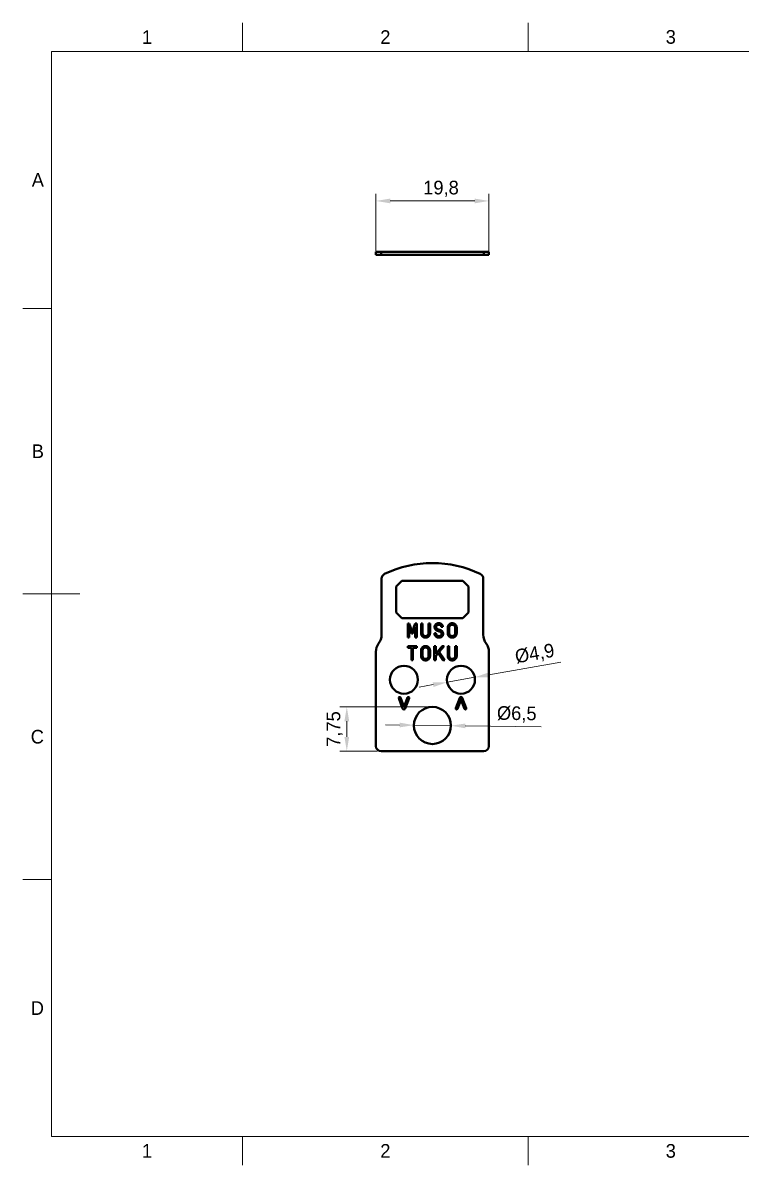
# Model space of a CAD drawing. Header units: millimetres. Extents: x 15 to 292, y 5 to 205.
# Drawn here: x 15 to 140.8, y 5 to 205 of the extents above; entities that cross this region are included whole.
import ezdxf

# ---------------------------------------------------------------- set-up
doc = ezdxf.new("R2010")
doc.units = ezdxf.units.MM
for name, color, linetype in [('Annotations', 7, 'Continuous'), ('Border', 7, 'Continuous'), ('Geometries', 7, 'Continuous')]:
    doc.layers.add(name, color=color, linetype=linetype)
doc.styles.add('Shapr0', font='txt', dxfattribs={"height": 2.3925})
doc.styles.add('Shapr6', font='txt', dxfattribs={"height": 2.3925})
doc.styles.add('Shapr8', font='txt', dxfattribs={"height": 2.3925})
doc.dimstyles.new('ISO-25', dxfattribs={"dimtxt": 2.5, "dimasz": 2.5, "dimexe": 1.25, "dimexo": 0.625, "dimtad": 1, "dimtxsty": 'Standard', "dimcen": 2.5, "dimadec": 0, "dimazin": 0, "dimtfac": 1, "dimtmove": 0, "dimatfit": 3, "dimfxl": 1, "dimarcsym": 0})

# ---------------------------------------------------------------- blocks, each defined once
blk = doc.blocks.new('*D2')
at = {"layer": 'Annotations', "color": 0, "linetype": 'Continuous', "lineweight": 15}
for p, q in [((76.85, 165.03), (76.85, 175.07)), ((96.65, 165.03), (96.65, 175.07)), ((94.15, 173.82), (79.35, 173.82))]:
    blk.add_line(p, q, dxfattribs=at)
at = {"layer": 'Annotations', "color": 0}
for points in [[(79.35, 174.23), (79.35, 173.4), (76.85, 173.82)], [(94.15, 173.4), (94.15, 174.23), (96.65, 173.82)]]:
    blk.add_solid(points, dxfattribs=at)
at = {"layer": 'Defpoints', "color": 0}
for p in [(76.85, 173.82), (76.85, 164.4), (96.65, 164.4)]:
    blk.add_point(p, dxfattribs=at)
at = {"layer": 'Annotations', "color": 0, "lineweight": 15, "insert": (88.25, 175.94), "char_height": 2.393, "attachment_point": 5, "style": 'Shapr6'}
blk.add_mtext('19,8', dxfattribs=at)
blk = doc.blocks.new('*D4')
at = {"layer": 'Annotations', "color": 0, "linetype": 'Continuous', "lineweight": 15}
for p, q in [((96.63, 90.84), (109.22, 93.05)), ((89.34, 89.56), (94.16, 90.41)), ((86.87, 89.13), (84.41, 88.7))]:
    blk.add_line(p, q, dxfattribs=at)
at = {"layer": 'Annotations', "color": 0}
for points in [[(96.55, 91.25), (96.7, 90.43), (94.16, 90.41)], [(86.95, 88.72), (86.8, 89.54), (89.34, 89.56)]]:
    blk.add_solid(points, dxfattribs=at)
at = {"layer": 'Defpoints', "color": 0}
for p in [(94.16, 90.41), (89.34, 89.56)]:
    blk.add_point(p, dxfattribs=at)
at = {"layer": 'Annotations', "color": 0, "lineweight": 15, "insert": (104.69, 94.41), "char_height": 2.393, "attachment_point": 5, "rotation": 9.9525, "style": 'Shapr8'}
blk.add_mtext('%%c4,9', dxfattribs=at)
blk = doc.blocks.new('*D5')
at = {"layer": 'Annotations', "color": 0, "linetype": 'Continuous', "lineweight": 15}
for p, q in [((81, 82.06), (78.5, 82.1)), ((83.5, 82.03), (90, 81.94)), ((92.5, 81.9), (105.78, 81.72))]:
    blk.add_line(p, q, dxfattribs=at)
at = {"layer": 'Annotations', "color": 0}
for points in [[(80.99, 81.65), (81.01, 82.48), (83.5, 82.03)], [(92.51, 82.32), (92.49, 81.49), (90, 81.94)]]:
    blk.add_solid(points, dxfattribs=at)
at = {"layer": 'Defpoints', "color": 0}
for p in [(83.5, 82.03), (90, 81.94)]:
    blk.add_point(p, dxfattribs=at)
at = {"layer": 'Annotations', "color": 0, "lineweight": 15, "insert": (101.52, 83.91), "char_height": 2.393, "attachment_point": 5, "rotation": 359.2146, "style": 'Shapr8'}
blk.add_mtext('%%c6,5', dxfattribs=at)
blk = doc.blocks.new('*D6')
at = {"layer": 'Annotations', "color": 0, "linetype": 'Continuous', "lineweight": 15}
for p, q in [((86.12, 85.23), (70.5, 85.23)), ((71.75, 79.98), (71.75, 82.73)), ((77.13, 77.48), (70.5, 77.48))]:
    blk.add_line(p, q, dxfattribs=at)
at = {"layer": 'Annotations', "color": 0}
for points in [[(72.17, 82.73), (71.33, 82.73), (71.75, 85.23)], [(71.33, 79.98), (72.17, 79.98), (71.75, 77.48)]]:
    blk.add_solid(points, dxfattribs=at)
at = {"layer": 'Defpoints', "color": 0}
for p in [(71.75, 85.23), (86.75, 85.23), (77.75, 77.48)]:
    blk.add_point(p, dxfattribs=at)
at = {"layer": 'Annotations', "color": 0, "lineweight": 15, "insert": (69.63, 81.36), "char_height": 2.393, "attachment_point": 5, "rotation": 90, "style": 'Shapr8'}
blk.add_mtext('7,75', dxfattribs=at)

msp = doc.modelspace()

# ---------------------------------------------------------------- linework, layer by layer
at = {"layer": 'Border', "linetype": 'Continuous', "lineweight": 15}
for p, q in [((53.5, 200), (53.5, 205)), ((103.5, 200), (103.5, 205)), ((287, 200), (20, 200)), ((20, 200), (20, 10)), ((20, 155), (15, 155)), ((25, 105), (15, 105)), ((20, 55), (15, 55)), ((20, 10), (287, 10)), ((53.5, 10), (53.5, 5)), ((103.5, 10), (103.5, 5))]:
    msp.add_line(p, q, dxfattribs=at)
at = {"layer": 'Geometries', "linetype": 'Continuous', "lineweight": 40}
for p, q in [((76.85, 164.9), (77.75, 164.9)), ((76.85, 164.9), (76.85, 164.4)), ((76.85, 164.4), (77.75, 164.4)), ((77.75, 164.9), (95.75, 164.9)), ((77.75, 164.9), (77.75, 164.4)), ((77.75, 164.4), (95.75, 164.4)), ((95.75, 164.9), (96.65, 164.9)), ((95.75, 164.9), (95.75, 164.4)), ((95.75, 164.4), (96.65, 164.4)), ((96.65, 164.9), (96.65, 164.4)), ((77.85, 107.712), (77.85, 97.884)), ((81.41, 107.324), (80.41, 106.324)), ((80.41, 106.324), (80.41, 101.744)), ((92.09, 107.324), (81.41, 107.324)), ((93.09, 106.324), (92.09, 107.324)), ((93.09, 101.744), (93.09, 106.324)), ((95.65, 97.884), (95.65, 107.712)), ((80.41, 101.744), (81.41, 100.744)), ((81.41, 100.744), (92.09, 100.744)), ((92.09, 100.744), (93.09, 101.744)), ((82.419, 97.405), (82.419, 99.85)), ((82.419, 99.85), (82.696, 99.85)), ((82.678, 99.225), (82.678, 97.405)), ((83.073, 98.061), (82.678, 99.225)), ((82.696, 99.85), (83.209, 98.362)), ((83.345, 98.061), (83.073, 98.061)), ((83.209, 98.362), (83.723, 99.85)), ((83.74, 99.225), (83.345, 98.061)), ((83.723, 99.85), (83.999, 99.85)), ((83.74, 97.405), (83.74, 99.225)), ((83.999, 99.85), (83.999, 97.405)), ((84.754, 98.198), (84.754, 99.85)), ((84.754, 99.85), (85.023, 99.85)), ((85.023, 99.85), (85.023, 98.198)), ((86.064, 99.85), (86.333, 99.85)), ((86.064, 98.198), (86.064, 99.85)), ((86.333, 99.85), (86.333, 98.198)), ((87.089, 98.128), (87.365, 98.128)), ((87.955, 98.453), (87.644, 98.54)), ((87.766, 98.802), (88.053, 98.722)), ((88.591, 99.232), (88.315, 99.232)), ((89.423, 98.198), (89.423, 99.057)), ((89.692, 99.057), (89.692, 98.198)), ((90.733, 98.198), (90.733, 99.057)), ((91.002, 99.057), (91.002, 98.198)), ((82.678, 97.405), (82.419, 97.405)), ((83.999, 97.405), (83.74, 97.405)), ((76.85, 94.884), (76.85, 78.384)), ((82.419, 95.853), (83.995, 95.853)), ((82.419, 95.588), (82.419, 95.853)), ((83.073, 95.588), (82.419, 95.588)), ((83.073, 93.408), (83.073, 95.588)), ((83.995, 95.588), (83.342, 95.588)), ((83.342, 95.588), (83.342, 93.408)), ((83.995, 95.853), (83.995, 95.588)), ((84.754, 94.201), (84.754, 95.06)), ((85.023, 95.06), (85.023, 94.201)), ((86.064, 94.201), (86.064, 95.06)), ((86.333, 95.06), (86.333, 94.201)), ((87.068, 93.408), (87.068, 95.853)), ((87.068, 95.853), (87.337, 95.853)), ((87.337, 95.853), (87.337, 94.526)), ((87.337, 94.526), (88.465, 95.853)), ((87.77, 94.638), (87.337, 94.127)), ((87.337, 94.127), (87.337, 93.408)), ((88.58, 93.408), (87.77, 94.638)), ((88.808, 95.853), (87.948, 94.847)), ((87.948, 94.847), (88.898, 93.408)), ((88.465, 95.853), (88.808, 95.853)), ((89.423, 95.853), (89.692, 95.853)), ((89.423, 94.201), (89.423, 95.853)), ((89.692, 95.853), (89.692, 94.201)), ((90.733, 94.201), (90.733, 95.853)), ((90.733, 95.853), (91.002, 95.853)), ((91.002, 95.853), (91.002, 94.201)), ((96.65, 78.384), (96.65, 94.884)), ((83.342, 93.408), (83.073, 93.408)), ((87.337, 93.408), (87.068, 93.408)), ((88.898, 93.408), (88.58, 93.408)), ((81.522, 84.948), (80.835, 86.781)), ((80.962, 86.963), (81.019, 86.963)), ((81.146, 86.875), (81.725, 85.332)), ((81.775, 85.332), (82.354, 86.875)), ((82.665, 86.781), (81.978, 84.948)), ((82.481, 86.963), (82.538, 86.963)), ((91.522, 86.819), (90.835, 84.987)), ((91.146, 84.892), (91.725, 86.435)), ((91.775, 86.435), (92.354, 84.892)), ((92.665, 84.987), (91.978, 86.819)), ((90.962, 84.804), (91.019, 84.804)), ((92.481, 84.804), (92.538, 84.804)), ((77.75, 77.484), (95.75, 77.484))]:
    msp.add_line(p, q, dxfattribs=at)
at = {"layer": 'Geometries', "linetype": 'Continuous', "lineweight": 40, "flags": 128}
for points in [[(85.544, 97.37), (85.519, 97.37), (85.494, 97.371), (85.469, 97.372), (85.444, 97.375), (85.42, 97.377), (85.397, 97.381), (85.374, 97.384), (85.351, 97.389), (85.328, 97.394), (85.305, 97.4), (85.283, 97.406), (85.26, 97.413), (85.242, 97.42), (85.223, 97.427), (85.205, 97.434), (85.187, 97.442), (85.169, 97.45), (85.152, 97.459), (85.135, 97.468), (85.118, 97.478), (85.102, 97.488), (85.085, 97.498), (85.07, 97.509), (85.054, 97.52), (85.039, 97.532), (85.023, 97.545), (85.008, 97.558), (84.993, 97.572), (84.979, 97.586), (84.965, 97.6), (84.952, 97.614), (84.94, 97.628), (84.927, 97.643), (84.916, 97.658), (84.904, 97.674), (84.893, 97.69), (84.883, 97.706), (84.872, 97.723), (84.862, 97.741), (84.853, 97.758), (84.844, 97.776), (84.834, 97.798), (84.824, 97.82), (84.815, 97.842), (84.807, 97.864), (84.8, 97.887), (84.792, 97.91), (84.786, 97.934), (84.78, 97.957), (84.775, 97.981), (84.771, 98.005), (84.767, 98.029), (84.763, 98.052), (84.76, 98.076), (84.758, 98.1), (84.756, 98.125), (84.755, 98.149), (84.754, 98.173), (84.754, 98.198)], [(85.023, 98.198), (85.023, 98.178), (85.024, 98.158), (85.025, 98.138), (85.027, 98.118), (85.029, 98.098), (85.032, 98.076), (85.036, 98.054), (85.04, 98.032), (85.044, 98.016), (85.049, 98), (85.053, 97.984), (85.059, 97.968), (85.065, 97.951), (85.071, 97.935), (85.078, 97.919), (85.085, 97.903), (85.093, 97.889), (85.1, 97.876), (85.108, 97.862), (85.117, 97.849), (85.126, 97.836), (85.135, 97.823), (85.145, 97.81), (85.156, 97.798), (85.166, 97.786), (85.178, 97.775), (85.189, 97.764), (85.201, 97.753), (85.213, 97.743), (85.225, 97.734), (85.238, 97.725), (85.252, 97.716), (85.265, 97.707), (85.279, 97.699), (85.294, 97.691), (85.308, 97.684), (85.326, 97.677), (85.344, 97.67), (85.362, 97.663), (85.38, 97.658), (85.399, 97.652), (85.418, 97.648), (85.438, 97.644), (85.457, 97.641), (85.474, 97.639), (85.492, 97.637), (85.509, 97.636), (85.526, 97.635), (85.544, 97.635)], [(85.544, 97.635), (85.564, 97.636), (85.584, 97.637), (85.604, 97.638), (85.624, 97.64), (85.644, 97.643), (85.661, 97.646), (85.679, 97.65), (85.696, 97.655), (85.713, 97.659), (85.73, 97.665), (85.748, 97.671), (85.765, 97.678), (85.782, 97.686), (85.798, 97.694), (85.814, 97.703), (85.829, 97.711), (85.844, 97.721), (85.858, 97.73), (85.871, 97.741), (85.885, 97.752), (85.898, 97.763), (85.911, 97.776), (85.923, 97.788), (85.935, 97.802), (85.946, 97.815), (85.958, 97.83), (85.969, 97.846), (85.979, 97.862), (85.989, 97.878), (85.998, 97.896), (86.007, 97.913), (86.015, 97.931), (86.022, 97.949), (86.028, 97.966), (86.034, 97.983), (86.039, 98), (86.043, 98.017), (86.047, 98.034), (86.051, 98.052), (86.054, 98.07), (86.057, 98.088), (86.059, 98.106), (86.061, 98.124), (86.063, 98.149), (86.064, 98.173), (86.064, 98.198)], [(86.333, 98.198), (86.333, 98.173), (86.332, 98.148), (86.331, 98.123), (86.329, 98.098), (86.326, 98.071), (86.323, 98.044), (86.319, 98.018), (86.316, 97.998), (86.312, 97.978), (86.307, 97.958), (86.302, 97.938), (86.296, 97.916), (86.29, 97.893), (86.283, 97.871), (86.275, 97.849), (86.266, 97.828), (86.257, 97.806), (86.249, 97.787), (86.24, 97.769), (86.23, 97.75), (86.22, 97.732), (86.21, 97.714), (86.198, 97.697), (86.187, 97.68), (86.175, 97.663), (86.161, 97.645), (86.148, 97.628), (86.133, 97.612), (86.119, 97.596), (86.104, 97.581), (86.09, 97.568), (86.075, 97.554), (86.06, 97.541), (86.044, 97.528), (86.028, 97.516), (86.012, 97.505), (85.995, 97.493), (85.977, 97.482), (85.959, 97.471), (85.94, 97.461), (85.921, 97.452), (85.9, 97.442), (85.879, 97.433), (85.857, 97.424), (85.836, 97.416), (85.814, 97.409), (85.791, 97.402), (85.768, 97.396), (85.745, 97.391), (85.722, 97.386), (85.699, 97.382), (85.673, 97.378), (85.647, 97.375), (85.621, 97.373), (85.596, 97.371), (85.57, 97.37), (85.544, 97.37)], [(87.882, 97.37), (87.857, 97.37), (87.832, 97.371), (87.807, 97.373), (87.782, 97.375), (87.759, 97.378), (87.736, 97.381), (87.713, 97.385), (87.69, 97.389), (87.667, 97.394), (87.645, 97.4), (87.624, 97.406), (87.604, 97.412), (87.583, 97.419), (87.563, 97.427), (87.544, 97.435), (87.524, 97.444), (87.506, 97.452), (87.488, 97.461), (87.471, 97.471), (87.453, 97.481), (87.436, 97.492), (87.42, 97.503), (87.404, 97.514), (87.388, 97.525), (87.373, 97.537), (87.358, 97.55), (87.344, 97.562), (87.329, 97.576), (87.315, 97.589), (87.302, 97.603), (87.288, 97.618), (87.275, 97.634), (87.262, 97.65), (87.25, 97.666), (87.236, 97.685), (87.223, 97.704), (87.21, 97.724), (87.199, 97.745), (87.187, 97.765), (87.177, 97.787), (87.166, 97.809), (87.157, 97.831), (87.148, 97.853), (87.14, 97.876), (87.132, 97.9), (87.124, 97.924), (87.117, 97.949), (87.111, 97.974), (87.106, 97.999), (87.101, 98.025), (87.097, 98.05), (87.094, 98.076), (87.091, 98.102), (87.089, 98.128)], [(87.131, 99.235), (87.131, 99.255), (87.132, 99.276), (87.133, 99.296), (87.135, 99.316), (87.137, 99.335), (87.14, 99.355), (87.144, 99.375), (87.148, 99.395), (87.153, 99.414), (87.158, 99.433), (87.164, 99.452), (87.171, 99.471), (87.178, 99.49), (87.186, 99.508), (87.194, 99.526), (87.204, 99.544), (87.214, 99.562), (87.224, 99.58), (87.235, 99.597), (87.247, 99.613), (87.259, 99.629), (87.271, 99.644), (87.284, 99.659), (87.298, 99.673), (87.311, 99.687), (87.326, 99.7), (87.34, 99.713), (87.355, 99.726), (87.371, 99.738), (87.387, 99.749), (87.403, 99.76), (87.42, 99.771), (87.437, 99.781), (87.455, 99.791), (87.472, 99.8), (87.492, 99.81), (87.512, 99.819), (87.532, 99.827), (87.552, 99.835), (87.573, 99.842), (87.594, 99.848), (87.615, 99.854), (87.636, 99.86), (87.657, 99.865), (87.678, 99.869), (87.699, 99.873), (87.721, 99.876), (87.742, 99.879), (87.764, 99.881), (87.786, 99.883), (87.809, 99.884), (87.831, 99.885), (87.854, 99.885)], [(87.644, 98.54), (87.625, 98.546), (87.606, 98.552), (87.587, 98.558), (87.568, 98.565), (87.549, 98.573), (87.531, 98.581), (87.513, 98.589), (87.495, 98.598), (87.477, 98.608), (87.46, 98.618), (87.442, 98.628), (87.425, 98.64), (87.408, 98.651), (87.392, 98.664), (87.376, 98.676), (87.361, 98.689), (87.347, 98.702), (87.333, 98.715), (87.32, 98.728), (87.307, 98.742), (87.294, 98.757), (87.282, 98.772), (87.271, 98.787), (87.259, 98.803), (87.247, 98.82), (87.237, 98.837), (87.226, 98.854), (87.216, 98.873), (87.206, 98.892), (87.197, 98.912), (87.189, 98.931), (87.181, 98.951), (87.173, 98.972), (87.167, 98.992), (87.16, 99.013), (87.155, 99.035), (87.15, 99.056), (87.145, 99.078), (87.141, 99.1), (87.138, 99.122), (87.135, 99.145), (87.133, 99.167), (87.132, 99.19), (87.131, 99.213), (87.131, 99.235)], [(87.365, 98.128), (87.368, 98.108), (87.371, 98.088), (87.375, 98.069), (87.379, 98.049), (87.384, 98.03), (87.391, 98.008), (87.398, 97.987), (87.405, 97.966), (87.412, 97.951), (87.418, 97.935), (87.425, 97.92), (87.433, 97.905), (87.441, 97.89), (87.45, 97.875), (87.459, 97.86), (87.469, 97.845), (87.479, 97.832), (87.489, 97.819), (87.499, 97.807), (87.51, 97.795), (87.521, 97.783), (87.533, 97.771), (87.545, 97.759), (87.558, 97.748), (87.571, 97.738), (87.585, 97.728), (87.598, 97.719), (87.612, 97.71), (87.626, 97.701), (87.64, 97.693), (87.654, 97.686), (87.67, 97.679), (87.685, 97.672), (87.701, 97.666), (87.717, 97.661), (87.733, 97.656), (87.751, 97.651), (87.769, 97.647), (87.787, 97.643), (87.806, 97.64), (87.825, 97.638), (87.844, 97.637), (87.863, 97.636), (87.882, 97.635)], [(87.854, 99.62), (87.834, 99.619), (87.814, 99.619), (87.794, 99.617), (87.774, 99.615), (87.754, 99.613), (87.735, 99.609), (87.716, 99.605), (87.697, 99.601), (87.683, 99.597), (87.669, 99.593), (87.655, 99.588), (87.641, 99.583), (87.627, 99.577), (87.613, 99.571), (87.599, 99.564), (87.585, 99.556), (87.573, 99.548), (87.56, 99.54), (87.548, 99.532), (87.536, 99.522), (87.524, 99.512), (87.512, 99.502), (87.501, 99.491), (87.491, 99.48), (87.481, 99.468), (87.472, 99.456), (87.463, 99.444), (87.455, 99.431), (87.448, 99.417), (87.441, 99.404), (87.434, 99.389), (87.428, 99.375), (87.423, 99.361), (87.419, 99.348), (87.415, 99.334), (87.412, 99.32), (87.409, 99.305), (87.407, 99.291), (87.405, 99.276), (87.404, 99.261), (87.403, 99.248), (87.403, 99.235)], [(87.403, 99.235), (87.403, 99.219), (87.404, 99.202), (87.405, 99.185), (87.407, 99.169), (87.409, 99.152), (87.412, 99.135), (87.415, 99.119), (87.419, 99.103), (87.423, 99.086), (87.429, 99.07), (87.434, 99.057), (87.439, 99.045), (87.445, 99.032), (87.451, 99.02), (87.458, 99.007), (87.466, 98.994), (87.476, 98.98), (87.486, 98.967), (87.496, 98.955), (87.507, 98.942), (87.519, 98.93), (87.532, 98.919), (87.545, 98.908), (87.558, 98.898), (87.571, 98.888), (87.585, 98.879), (87.599, 98.87), (87.614, 98.862), (87.629, 98.854), (87.644, 98.847), (87.659, 98.84), (87.675, 98.833), (87.691, 98.827), (87.71, 98.82), (87.728, 98.814), (87.747, 98.808), (87.766, 98.802)], [(87.854, 99.885), (87.879, 99.885), (87.904, 99.884), (87.929, 99.883), (87.954, 99.881), (87.976, 99.878), (87.999, 99.875), (88.021, 99.872), (88.044, 99.867), (88.066, 99.863), (88.088, 99.857), (88.107, 99.852), (88.126, 99.846), (88.144, 99.84), (88.163, 99.833), (88.181, 99.826), (88.199, 99.819), (88.217, 99.81), (88.235, 99.801), (88.253, 99.792), (88.271, 99.781), (88.288, 99.77), (88.305, 99.759), (88.321, 99.748), (88.335, 99.736), (88.35, 99.724), (88.364, 99.712), (88.378, 99.699), (88.391, 99.686), (88.405, 99.671), (88.419, 99.655), (88.432, 99.639), (88.445, 99.623), (88.457, 99.606), (88.469, 99.588), (88.481, 99.57), (88.491, 99.551), (88.501, 99.533), (88.511, 99.514), (88.521, 99.492), (88.531, 99.47), (88.539, 99.447), (88.548, 99.424), (88.555, 99.401), (88.562, 99.378), (88.568, 99.354), (88.574, 99.33), (88.579, 99.306), (88.584, 99.281), (88.588, 99.257), (88.591, 99.232)], [(88.315, 99.232), (88.31, 99.251), (88.305, 99.271), (88.299, 99.29), (88.293, 99.309), (88.286, 99.328), (88.279, 99.346), (88.271, 99.365), (88.262, 99.382), (88.255, 99.396), (88.248, 99.408), (88.24, 99.421), (88.232, 99.434), (88.223, 99.447), (88.214, 99.459), (88.204, 99.471), (88.194, 99.483), (88.182, 99.495), (88.17, 99.507), (88.158, 99.518), (88.145, 99.528), (88.132, 99.539), (88.118, 99.548), (88.103, 99.557), (88.089, 99.566), (88.074, 99.573), (88.059, 99.58), (88.044, 99.587), (88.028, 99.592), (88.012, 99.598), (87.996, 99.602), (87.98, 99.606), (87.963, 99.61), (87.945, 99.613), (87.927, 99.615), (87.909, 99.617), (87.89, 99.619), (87.872, 99.619), (87.854, 99.62)], [(87.882, 97.635), (87.902, 97.635), (87.922, 97.636), (87.942, 97.637), (87.962, 97.639), (87.982, 97.641), (87.998, 97.644), (88.015, 97.646), (88.031, 97.65), (88.047, 97.653), (88.064, 97.657), (88.08, 97.662), (88.096, 97.667), (88.111, 97.673), (88.128, 97.679), (88.144, 97.686), (88.16, 97.694), (88.175, 97.703), (88.188, 97.71), (88.2, 97.718), (88.211, 97.726), (88.222, 97.735), (88.233, 97.744), (88.244, 97.754), (88.255, 97.764), (88.264, 97.775), (88.274, 97.786), (88.282, 97.797), (88.29, 97.808), (88.298, 97.82), (88.305, 97.833), (88.312, 97.846), (88.318, 97.86), (88.324, 97.873), (88.329, 97.886), (88.333, 97.899), (88.336, 97.912), (88.34, 97.925), (88.342, 97.939), (88.345, 97.952), (88.347, 97.966), (88.348, 97.98), (88.349, 97.994), (88.35, 98.009), (88.35, 98.023)], [(88.622, 98.023), (88.622, 98.003), (88.622, 97.983), (88.62, 97.963), (88.619, 97.943), (88.617, 97.923), (88.614, 97.903), (88.611, 97.883), (88.607, 97.864), (88.603, 97.844), (88.598, 97.825), (88.592, 97.805), (88.586, 97.785), (88.579, 97.766), (88.572, 97.747), (88.564, 97.728), (88.556, 97.711), (88.548, 97.695), (88.539, 97.679), (88.529, 97.663), (88.519, 97.648), (88.509, 97.632), (88.497, 97.617), (88.486, 97.602), (88.473, 97.588), (88.46, 97.574), (88.448, 97.561), (88.434, 97.549), (88.421, 97.536), (88.406, 97.525), (88.392, 97.513), (88.377, 97.502), (88.361, 97.492), (88.345, 97.482), (88.329, 97.472), (88.312, 97.463), (88.294, 97.454), (88.275, 97.445), (88.256, 97.436), (88.237, 97.429), (88.218, 97.422), (88.198, 97.415), (88.179, 97.409), (88.16, 97.404), (88.141, 97.399), (88.122, 97.394), (88.096, 97.389), (88.07, 97.384), (88.044, 97.38), (88.017, 97.377), (87.99, 97.374), (87.963, 97.372), (87.936, 97.371), (87.909, 97.37), (87.882, 97.37)], [(88.35, 98.023), (88.35, 98.04), (88.349, 98.057), (88.348, 98.073), (88.346, 98.09), (88.343, 98.107), (88.34, 98.123), (88.337, 98.139), (88.332, 98.155), (88.327, 98.171), (88.323, 98.183), (88.318, 98.195), (88.313, 98.207), (88.307, 98.218), (88.3, 98.232), (88.292, 98.245), (88.284, 98.257), (88.274, 98.27), (88.265, 98.282), (88.254, 98.294), (88.243, 98.305), (88.232, 98.316), (88.22, 98.326), (88.207, 98.336), (88.194, 98.346), (88.181, 98.355), (88.168, 98.364), (88.154, 98.372), (88.14, 98.381), (88.125, 98.388), (88.111, 98.396), (88.096, 98.403), (88.079, 98.41), (88.062, 98.417), (88.044, 98.424), (88.027, 98.43), (88.003, 98.438), (87.979, 98.446), (87.955, 98.453)], [(88.053, 98.722), (88.077, 98.715), (88.101, 98.707), (88.125, 98.699), (88.148, 98.691), (88.171, 98.682), (88.195, 98.672), (88.217, 98.662), (88.24, 98.651), (88.258, 98.642), (88.276, 98.633), (88.293, 98.623), (88.31, 98.613), (88.327, 98.602), (88.344, 98.591), (88.36, 98.579), (88.376, 98.567), (88.392, 98.554), (88.407, 98.541), (88.422, 98.528), (88.437, 98.514), (88.451, 98.5), (88.464, 98.485), (88.477, 98.47), (88.489, 98.454), (88.501, 98.438), (88.513, 98.422), (88.523, 98.406), (88.533, 98.389), (88.543, 98.371), (88.552, 98.354), (88.561, 98.336), (88.568, 98.318), (88.576, 98.3), (88.582, 98.281), (88.589, 98.262), (88.594, 98.243), (88.599, 98.224), (88.604, 98.205), (88.608, 98.183), (88.612, 98.16), (88.615, 98.138), (88.618, 98.115), (88.62, 98.092), (88.621, 98.069), (88.622, 98.046), (88.622, 98.023)], [(89.423, 99.057), (89.423, 99.082), (89.424, 99.107), (89.426, 99.132), (89.427, 99.157), (89.43, 99.184), (89.433, 99.211), (89.437, 99.237), (89.441, 99.257), (89.445, 99.277), (89.449, 99.297), (89.454, 99.317), (89.46, 99.339), (89.467, 99.362), (89.474, 99.384), (89.482, 99.406), (89.49, 99.427), (89.499, 99.449), (89.508, 99.468), (89.517, 99.486), (89.526, 99.505), (89.536, 99.523), (89.547, 99.541), (89.558, 99.558), (89.57, 99.575), (89.582, 99.592), (89.595, 99.61), (89.609, 99.627), (89.623, 99.643), (89.638, 99.659), (89.652, 99.674), (89.667, 99.687), (89.681, 99.701), (89.697, 99.714), (89.712, 99.727), (89.728, 99.739), (89.745, 99.75), (89.762, 99.762), (89.78, 99.773), (89.798, 99.784), (89.817, 99.794), (89.835, 99.803), (89.856, 99.813), (89.878, 99.822), (89.899, 99.831), (89.921, 99.839), (89.943, 99.846), (89.965, 99.853), (89.988, 99.859), (90.011, 99.864), (90.034, 99.869), (90.058, 99.873), (90.083, 99.877), (90.109, 99.88), (90.135, 99.882), (90.161, 99.884), (90.187, 99.885), (90.213, 99.885)], [(90.213, 97.37), (90.188, 97.37), (90.163, 97.371), (90.138, 97.372), (90.113, 97.375), (90.089, 97.377), (90.066, 97.381), (90.043, 97.384), (90.02, 97.389), (89.997, 97.394), (89.974, 97.4), (89.952, 97.406), (89.929, 97.413), (89.911, 97.42), (89.892, 97.427), (89.874, 97.434), (89.856, 97.442), (89.838, 97.45), (89.821, 97.459), (89.804, 97.468), (89.787, 97.478), (89.771, 97.488), (89.754, 97.498), (89.739, 97.509), (89.723, 97.52), (89.708, 97.532), (89.692, 97.545), (89.677, 97.558), (89.662, 97.572), (89.648, 97.586), (89.634, 97.6), (89.621, 97.614), (89.609, 97.628), (89.597, 97.643), (89.585, 97.658), (89.574, 97.674), (89.563, 97.69), (89.552, 97.706), (89.542, 97.723), (89.532, 97.741), (89.522, 97.758), (89.513, 97.776), (89.503, 97.798), (89.493, 97.82), (89.484, 97.842), (89.476, 97.864), (89.469, 97.887), (89.462, 97.91), (89.455, 97.934), (89.449, 97.957), (89.444, 97.981), (89.44, 98.005), (89.436, 98.029), (89.432, 98.052), (89.429, 98.076), (89.427, 98.1), (89.425, 98.125), (89.424, 98.149), (89.423, 98.173), (89.423, 98.198)], [(90.213, 99.62), (90.193, 99.619), (90.173, 99.618), (90.153, 99.617), (90.133, 99.615), (90.113, 99.612), (90.095, 99.609), (90.078, 99.605), (90.06, 99.6), (90.043, 99.596), (90.026, 99.59), (90.009, 99.584), (89.992, 99.577), (89.975, 99.569), (89.958, 99.561), (89.942, 99.552), (89.927, 99.544), (89.913, 99.534), (89.899, 99.525), (89.885, 99.514), (89.872, 99.503), (89.859, 99.492), (89.846, 99.479), (89.833, 99.467), (89.821, 99.453), (89.81, 99.44), (89.799, 99.425), (89.788, 99.409), (89.777, 99.393), (89.768, 99.376), (89.758, 99.359), (89.75, 99.342), (89.742, 99.324), (89.734, 99.306), (89.728, 99.289), (89.723, 99.272), (89.718, 99.255), (89.713, 99.238), (89.709, 99.22), (89.705, 99.203), (89.702, 99.185), (89.7, 99.167), (89.697, 99.149), (89.695, 99.131), (89.694, 99.106), (89.693, 99.082), (89.692, 99.057)], [(89.692, 98.198), (89.692, 98.178), (89.693, 98.158), (89.694, 98.138), (89.696, 98.118), (89.698, 98.098), (89.701, 98.076), (89.705, 98.054), (89.71, 98.032), (89.713, 98.016), (89.718, 98), (89.723, 97.984), (89.728, 97.968), (89.734, 97.951), (89.74, 97.935), (89.747, 97.919), (89.755, 97.903), (89.762, 97.889), (89.769, 97.876), (89.777, 97.862), (89.786, 97.849), (89.795, 97.836), (89.804, 97.823), (89.814, 97.81), (89.825, 97.798), (89.836, 97.786), (89.847, 97.775), (89.858, 97.764), (89.87, 97.753), (89.882, 97.743), (89.894, 97.734), (89.907, 97.725), (89.921, 97.716), (89.934, 97.707), (89.949, 97.699), (89.963, 97.691), (89.977, 97.684), (89.995, 97.677), (90.013, 97.67), (90.031, 97.663), (90.049, 97.658), (90.068, 97.652), (90.088, 97.648), (90.107, 97.644), (90.126, 97.641), (90.144, 97.639), (90.161, 97.637), (90.178, 97.636), (90.195, 97.635), (90.213, 97.635)], [(90.213, 99.885), (90.238, 99.885), (90.263, 99.884), (90.288, 99.882), (90.313, 99.88), (90.336, 99.878), (90.359, 99.874), (90.383, 99.871), (90.406, 99.866), (90.428, 99.861), (90.451, 99.855), (90.474, 99.849), (90.496, 99.842), (90.515, 99.835), (90.533, 99.828), (90.552, 99.821), (90.57, 99.813), (90.588, 99.805), (90.605, 99.796), (90.622, 99.787), (90.639, 99.777), (90.655, 99.767), (90.671, 99.757), (90.687, 99.746), (90.703, 99.735), (90.718, 99.723), (90.733, 99.71), (90.749, 99.697), (90.763, 99.683), (90.778, 99.669), (90.791, 99.655), (90.804, 99.641), (90.817, 99.627), (90.829, 99.612), (90.841, 99.596), (90.852, 99.581), (90.863, 99.565), (90.873, 99.549), (90.884, 99.532), (90.894, 99.514), (90.904, 99.497), (90.913, 99.479), (90.923, 99.457), (90.932, 99.435), (90.941, 99.413), (90.949, 99.391), (90.957, 99.368), (90.964, 99.345), (90.97, 99.321), (90.976, 99.298), (90.981, 99.274), (90.986, 99.25), (90.99, 99.226), (90.993, 99.203), (90.996, 99.179), (90.998, 99.154), (91, 99.13), (91.001, 99.106), (91.002, 99.082), (91.002, 99.057)], [(90.733, 99.057), (90.733, 99.077), (90.732, 99.097), (90.731, 99.117), (90.73, 99.137), (90.727, 99.157), (90.724, 99.179), (90.72, 99.201), (90.716, 99.223), (90.712, 99.239), (90.708, 99.255), (90.703, 99.271), (90.698, 99.287), (90.692, 99.304), (90.685, 99.32), (90.679, 99.336), (90.671, 99.352), (90.664, 99.366), (90.656, 99.379), (90.648, 99.393), (90.64, 99.406), (90.631, 99.419), (90.621, 99.432), (90.611, 99.445), (90.601, 99.457), (90.59, 99.469), (90.579, 99.48), (90.567, 99.491), (90.556, 99.502), (90.544, 99.512), (90.531, 99.521), (90.518, 99.53), (90.505, 99.539), (90.491, 99.548), (90.477, 99.556), (90.463, 99.563), (90.448, 99.571), (90.431, 99.578), (90.413, 99.585), (90.394, 99.592), (90.376, 99.597), (90.357, 99.603), (90.338, 99.607), (90.319, 99.611), (90.299, 99.614), (90.282, 99.616), (90.265, 99.618), (90.247, 99.619), (90.23, 99.619), (90.213, 99.62)], [(91.002, 98.198), (91.002, 98.173), (91.001, 98.148), (91, 98.123), (90.998, 98.098), (90.996, 98.071), (90.992, 98.044), (90.988, 98.018), (90.985, 97.998), (90.981, 97.978), (90.976, 97.958), (90.972, 97.938), (90.966, 97.916), (90.959, 97.893), (90.952, 97.871), (90.944, 97.849), (90.936, 97.828), (90.927, 97.806), (90.918, 97.787), (90.909, 97.769), (90.899, 97.75), (90.889, 97.732), (90.879, 97.714), (90.868, 97.697), (90.856, 97.68), (90.844, 97.663), (90.831, 97.645), (90.817, 97.628), (90.802, 97.612), (90.788, 97.596), (90.774, 97.581), (90.759, 97.568), (90.744, 97.554), (90.729, 97.541), (90.713, 97.528), (90.697, 97.516), (90.681, 97.505), (90.664, 97.493), (90.646, 97.482), (90.628, 97.471), (90.609, 97.461), (90.59, 97.452), (90.569, 97.442), (90.548, 97.433), (90.526, 97.424), (90.505, 97.416), (90.483, 97.409), (90.46, 97.402), (90.437, 97.396), (90.414, 97.391), (90.391, 97.386), (90.368, 97.382), (90.342, 97.378), (90.316, 97.375), (90.291, 97.373), (90.265, 97.371), (90.239, 97.37), (90.213, 97.37)], [(90.213, 97.635), (90.233, 97.636), (90.253, 97.637), (90.273, 97.638), (90.293, 97.64), (90.313, 97.643), (90.33, 97.646), (90.348, 97.65), (90.365, 97.655), (90.382, 97.659), (90.399, 97.665), (90.417, 97.671), (90.434, 97.678), (90.451, 97.686), (90.467, 97.694), (90.484, 97.703), (90.498, 97.711), (90.513, 97.721), (90.527, 97.73), (90.54, 97.741), (90.554, 97.752), (90.567, 97.763), (90.58, 97.776), (90.592, 97.788), (90.604, 97.802), (90.615, 97.815), (90.627, 97.83), (90.638, 97.846), (90.648, 97.862), (90.658, 97.878), (90.667, 97.896), (90.676, 97.913), (90.684, 97.931), (90.691, 97.949), (90.697, 97.966), (90.703, 97.983), (90.708, 98), (90.712, 98.017), (90.717, 98.034), (90.72, 98.052), (90.723, 98.07), (90.726, 98.088), (90.728, 98.106), (90.73, 98.124), (90.732, 98.149), (90.733, 98.173), (90.733, 98.198)], [(84.754, 95.06), (84.754, 95.085), (84.755, 95.11), (84.756, 95.135), (84.758, 95.16), (84.761, 95.187), (84.764, 95.214), (84.768, 95.24), (84.772, 95.26), (84.776, 95.28), (84.78, 95.3), (84.785, 95.32), (84.791, 95.342), (84.798, 95.365), (84.805, 95.387), (84.812, 95.409), (84.821, 95.43), (84.83, 95.452), (84.838, 95.471), (84.848, 95.489), (84.857, 95.508), (84.867, 95.526), (84.878, 95.544), (84.889, 95.561), (84.901, 95.579), (84.913, 95.595), (84.926, 95.613), (84.94, 95.63), (84.954, 95.646), (84.969, 95.662), (84.983, 95.677), (84.997, 95.691), (85.012, 95.704), (85.028, 95.717), (85.043, 95.73), (85.059, 95.742), (85.076, 95.753), (85.092, 95.765), (85.11, 95.776), (85.129, 95.787), (85.147, 95.797), (85.166, 95.806), (85.187, 95.816), (85.208, 95.825), (85.23, 95.834), (85.252, 95.842), (85.274, 95.849), (85.296, 95.856), (85.319, 95.862), (85.342, 95.867), (85.365, 95.872), (85.389, 95.876), (85.414, 95.88), (85.44, 95.883), (85.466, 95.885), (85.492, 95.887), (85.518, 95.888), (85.544, 95.888)], [(85.544, 93.373), (85.519, 93.373), (85.494, 93.374), (85.469, 93.376), (85.444, 93.378), (85.42, 93.38), (85.397, 93.384), (85.374, 93.388), (85.351, 93.392), (85.328, 93.397), (85.305, 93.403), (85.283, 93.409), (85.26, 93.416), (85.242, 93.423), (85.223, 93.43), (85.205, 93.437), (85.187, 93.445), (85.169, 93.454), (85.152, 93.462), (85.135, 93.471), (85.118, 93.481), (85.102, 93.491), (85.085, 93.501), (85.07, 93.512), (85.054, 93.523), (85.039, 93.535), (85.023, 93.548), (85.008, 93.561), (84.993, 93.575), (84.979, 93.589), (84.965, 93.603), (84.952, 93.617), (84.94, 93.631), (84.927, 93.646), (84.916, 93.662), (84.904, 93.677), (84.893, 93.693), (84.883, 93.709), (84.872, 93.726), (84.862, 93.744), (84.853, 93.762), (84.844, 93.78), (84.834, 93.801), (84.824, 93.823), (84.815, 93.845), (84.807, 93.867), (84.8, 93.89), (84.792, 93.913), (84.786, 93.937), (84.78, 93.96), (84.775, 93.984), (84.771, 94.008), (84.767, 94.032), (84.763, 94.056), (84.76, 94.08), (84.758, 94.104), (84.756, 94.128), (84.755, 94.152), (84.754, 94.177), (84.754, 94.201)], [(85.544, 95.623), (85.524, 95.623), (85.504, 95.622), (85.483, 95.62), (85.464, 95.618), (85.444, 95.615), (85.426, 95.612), (85.409, 95.608), (85.391, 95.604), (85.374, 95.599), (85.357, 95.593), (85.34, 95.587), (85.323, 95.58), (85.306, 95.572), (85.289, 95.564), (85.273, 95.555), (85.258, 95.547), (85.244, 95.537), (85.23, 95.528), (85.216, 95.517), (85.203, 95.506), (85.189, 95.495), (85.177, 95.482), (85.164, 95.47), (85.152, 95.456), (85.141, 95.443), (85.129, 95.428), (85.118, 95.412), (85.108, 95.396), (85.098, 95.38), (85.089, 95.362), (85.081, 95.345), (85.073, 95.327), (85.065, 95.309), (85.059, 95.292), (85.054, 95.275), (85.049, 95.258), (85.044, 95.241), (85.04, 95.224), (85.036, 95.206), (85.033, 95.188), (85.03, 95.17), (85.028, 95.152), (85.026, 95.134), (85.024, 95.109), (85.023, 95.085), (85.023, 95.06)], [(85.023, 94.201), (85.023, 94.181), (85.024, 94.161), (85.025, 94.141), (85.027, 94.121), (85.029, 94.101), (85.032, 94.079), (85.036, 94.057), (85.04, 94.035), (85.044, 94.019), (85.049, 94.003), (85.053, 93.987), (85.059, 93.971), (85.065, 93.954), (85.071, 93.938), (85.078, 93.922), (85.085, 93.906), (85.093, 93.892), (85.1, 93.879), (85.108, 93.865), (85.117, 93.852), (85.126, 93.839), (85.135, 93.826), (85.145, 93.813), (85.156, 93.801), (85.166, 93.789), (85.178, 93.778), (85.189, 93.767), (85.201, 93.756), (85.213, 93.746), (85.225, 93.737), (85.238, 93.728), (85.252, 93.719), (85.265, 93.71), (85.279, 93.702), (85.294, 93.695), (85.308, 93.688), (85.326, 93.68), (85.344, 93.673), (85.362, 93.666), (85.38, 93.661), (85.399, 93.656), (85.418, 93.651), (85.438, 93.647), (85.457, 93.644), (85.474, 93.642), (85.492, 93.64), (85.509, 93.639), (85.526, 93.639), (85.544, 93.638)], [(85.544, 95.888), (85.569, 95.888), (85.594, 95.887), (85.619, 95.886), (85.644, 95.883), (85.667, 95.881), (85.69, 95.877), (85.713, 95.874), (85.736, 95.869), (85.759, 95.864), (85.782, 95.858), (85.805, 95.852), (85.827, 95.845), (85.846, 95.838), (85.864, 95.831), (85.883, 95.824), (85.901, 95.816), (85.919, 95.808), (85.936, 95.799), (85.953, 95.79), (85.969, 95.78), (85.986, 95.77), (86.002, 95.76), (86.018, 95.749), (86.033, 95.738), (86.049, 95.726), (86.064, 95.713), (86.079, 95.7), (86.094, 95.686), (86.109, 95.672), (86.122, 95.658), (86.135, 95.644), (86.148, 95.63), (86.16, 95.615), (86.172, 95.6), (86.183, 95.584), (86.194, 95.568), (86.204, 95.552), (86.215, 95.535), (86.225, 95.517), (86.235, 95.5), (86.244, 95.482), (86.254, 95.46), (86.263, 95.438), (86.272, 95.416), (86.28, 95.394), (86.288, 95.371), (86.295, 95.348), (86.301, 95.325), (86.307, 95.301), (86.312, 95.277), (86.317, 95.253), (86.321, 95.23), (86.324, 95.206), (86.327, 95.182), (86.329, 95.158), (86.331, 95.133), (86.332, 95.109), (86.333, 95.085), (86.333, 95.06)], [(86.064, 95.06), (86.064, 95.08), (86.063, 95.1), (86.062, 95.12), (86.06, 95.14), (86.058, 95.16), (86.055, 95.182), (86.051, 95.204), (86.047, 95.226), (86.043, 95.242), (86.039, 95.258), (86.034, 95.274), (86.029, 95.29), (86.023, 95.307), (86.016, 95.323), (86.009, 95.339), (86.002, 95.355), (85.995, 95.369), (85.987, 95.383), (85.979, 95.396), (85.971, 95.409), (85.962, 95.422), (85.952, 95.435), (85.942, 95.448), (85.932, 95.46), (85.921, 95.472), (85.91, 95.484), (85.898, 95.494), (85.886, 95.505), (85.874, 95.515), (85.862, 95.524), (85.849, 95.534), (85.836, 95.543), (85.822, 95.551), (85.808, 95.559), (85.794, 95.567), (85.779, 95.574), (85.761, 95.581), (85.744, 95.588), (85.725, 95.595), (85.707, 95.601), (85.688, 95.606), (85.669, 95.61), (85.65, 95.614), (85.63, 95.617), (85.613, 95.619), (85.596, 95.621), (85.578, 95.622), (85.561, 95.623), (85.544, 95.623)], [(86.333, 94.201), (86.333, 94.176), (86.332, 94.151), (86.331, 94.126), (86.329, 94.101), (86.326, 94.074), (86.323, 94.047), (86.319, 94.021), (86.316, 94.001), (86.312, 93.981), (86.307, 93.961), (86.302, 93.941), (86.296, 93.919), (86.29, 93.896), (86.283, 93.874), (86.275, 93.852), (86.266, 93.831), (86.257, 93.809), (86.249, 93.79), (86.24, 93.772), (86.23, 93.753), (86.22, 93.735), (86.21, 93.717), (86.198, 93.7), (86.187, 93.683), (86.175, 93.666), (86.161, 93.648), (86.148, 93.631), (86.133, 93.615), (86.119, 93.599), (86.104, 93.585), (86.09, 93.571), (86.075, 93.557), (86.06, 93.544), (86.044, 93.532), (86.028, 93.519), (86.012, 93.508), (85.995, 93.497), (85.977, 93.485), (85.959, 93.475), (85.94, 93.464), (85.921, 93.455), (85.9, 93.445), (85.879, 93.436), (85.857, 93.427), (85.836, 93.419), (85.814, 93.412), (85.791, 93.405), (85.768, 93.399), (85.745, 93.394), (85.722, 93.389), (85.699, 93.385), (85.673, 93.381), (85.647, 93.378), (85.621, 93.376), (85.596, 93.374), (85.57, 93.373), (85.544, 93.373)], [(85.544, 93.638), (85.564, 93.639), (85.584, 93.64), (85.604, 93.641), (85.624, 93.643), (85.644, 93.646), (85.661, 93.65), (85.679, 93.653), (85.696, 93.658), (85.713, 93.663), (85.73, 93.668), (85.748, 93.674), (85.765, 93.681), (85.782, 93.689), (85.798, 93.697), (85.814, 93.706), (85.829, 93.714), (85.844, 93.724), (85.858, 93.734), (85.871, 93.744), (85.885, 93.755), (85.898, 93.766), (85.911, 93.779), (85.923, 93.792), (85.935, 93.805), (85.946, 93.818), (85.958, 93.834), (85.969, 93.849), (85.979, 93.865), (85.989, 93.882), (85.998, 93.899), (86.007, 93.916), (86.015, 93.934), (86.022, 93.952), (86.028, 93.969), (86.034, 93.986), (86.039, 94.003), (86.043, 94.02), (86.047, 94.038), (86.051, 94.055), (86.054, 94.073), (86.057, 94.091), (86.059, 94.109), (86.061, 94.127), (86.063, 94.152), (86.064, 94.176), (86.064, 94.201)], [(90.213, 93.373), (90.188, 93.373), (90.163, 93.374), (90.138, 93.376), (90.113, 93.378), (90.089, 93.38), (90.066, 93.384), (90.043, 93.388), (90.02, 93.392), (89.997, 93.397), (89.974, 93.403), (89.952, 93.409), (89.929, 93.416), (89.911, 93.423), (89.892, 93.43), (89.874, 93.437), (89.856, 93.445), (89.838, 93.454), (89.821, 93.462), (89.804, 93.471), (89.787, 93.481), (89.771, 93.491), (89.754, 93.501), (89.739, 93.512), (89.723, 93.523), (89.708, 93.535), (89.692, 93.548), (89.677, 93.561), (89.662, 93.575), (89.648, 93.589), (89.634, 93.603), (89.621, 93.617), (89.609, 93.631), (89.597, 93.646), (89.585, 93.662), (89.574, 93.677), (89.563, 93.693), (89.552, 93.709), (89.542, 93.726), (89.532, 93.744), (89.522, 93.762), (89.513, 93.78), (89.503, 93.801), (89.493, 93.823), (89.484, 93.845), (89.476, 93.867), (89.469, 93.89), (89.462, 93.913), (89.455, 93.937), (89.449, 93.96), (89.444, 93.984), (89.44, 94.008), (89.436, 94.032), (89.432, 94.056), (89.429, 94.08), (89.427, 94.104), (89.425, 94.128), (89.424, 94.152), (89.423, 94.177), (89.423, 94.201)], [(89.692, 94.201), (89.692, 94.181), (89.693, 94.161), (89.694, 94.141), (89.696, 94.121), (89.698, 94.101), (89.701, 94.079), (89.705, 94.057), (89.71, 94.035), (89.713, 94.019), (89.718, 94.003), (89.723, 93.987), (89.728, 93.971), (89.734, 93.954), (89.74, 93.938), (89.747, 93.922), (89.755, 93.906), (89.762, 93.892), (89.769, 93.879), (89.777, 93.865), (89.786, 93.852), (89.795, 93.839), (89.804, 93.826), (89.814, 93.813), (89.825, 93.801), (89.836, 93.789), (89.847, 93.778), (89.858, 93.767), (89.87, 93.756), (89.882, 93.746), (89.894, 93.737), (89.907, 93.728), (89.921, 93.719), (89.934, 93.71), (89.949, 93.702), (89.963, 93.695), (89.977, 93.688), (89.995, 93.68), (90.013, 93.673), (90.031, 93.666), (90.049, 93.661), (90.068, 93.656), (90.088, 93.651), (90.107, 93.647), (90.126, 93.644), (90.144, 93.642), (90.161, 93.64), (90.178, 93.639), (90.195, 93.639), (90.213, 93.638)], [(91.002, 94.201), (91.002, 94.176), (91.001, 94.151), (91, 94.126), (90.998, 94.101), (90.996, 94.074), (90.992, 94.047), (90.988, 94.021), (90.985, 94.001), (90.981, 93.981), (90.976, 93.961), (90.972, 93.941), (90.966, 93.919), (90.959, 93.896), (90.952, 93.874), (90.944, 93.852), (90.936, 93.831), (90.927, 93.809), (90.918, 93.79), (90.909, 93.772), (90.899, 93.753), (90.889, 93.735), (90.879, 93.717), (90.868, 93.7), (90.856, 93.683), (90.844, 93.666), (90.831, 93.648), (90.817, 93.631), (90.802, 93.615), (90.788, 93.599), (90.774, 93.585), (90.759, 93.571), (90.744, 93.557), (90.729, 93.544), (90.713, 93.532), (90.697, 93.519), (90.681, 93.508), (90.664, 93.497), (90.646, 93.485), (90.628, 93.475), (90.609, 93.464), (90.59, 93.455), (90.569, 93.445), (90.548, 93.436), (90.526, 93.427), (90.505, 93.419), (90.483, 93.412), (90.46, 93.405), (90.437, 93.399), (90.414, 93.394), (90.391, 93.389), (90.368, 93.385), (90.342, 93.381), (90.316, 93.378), (90.291, 93.376), (90.265, 93.374), (90.239, 93.373), (90.213, 93.373)], [(90.213, 93.638), (90.233, 93.639), (90.253, 93.64), (90.273, 93.641), (90.293, 93.643), (90.313, 93.646), (90.33, 93.65), (90.348, 93.653), (90.365, 93.658), (90.382, 93.663), (90.399, 93.668), (90.417, 93.674), (90.434, 93.681), (90.451, 93.689), (90.467, 93.697), (90.484, 93.706), (90.498, 93.714), (90.513, 93.724), (90.527, 93.734), (90.54, 93.744), (90.554, 93.755), (90.567, 93.766), (90.58, 93.779), (90.592, 93.792), (90.604, 93.805), (90.615, 93.818), (90.627, 93.834), (90.638, 93.849), (90.648, 93.865), (90.658, 93.882), (90.667, 93.899), (90.676, 93.916), (90.684, 93.934), (90.691, 93.952), (90.697, 93.969), (90.703, 93.986), (90.708, 94.003), (90.712, 94.02), (90.717, 94.038), (90.72, 94.055), (90.723, 94.073), (90.726, 94.091), (90.728, 94.109), (90.73, 94.127), (90.732, 94.152), (90.733, 94.176), (90.733, 94.201)], [(91.725, 86.435), (91.725, 86.436), (91.731, 86.445), (91.74, 86.451), (91.75, 86.453), (91.76, 86.451), (91.769, 86.445), (91.775, 86.436), (91.775, 86.435)], [(81.725, 85.332), (81.725, 85.331), (81.731, 85.322), (81.74, 85.317), (81.75, 85.314), (81.76, 85.317), (81.769, 85.322), (81.775, 85.331), (81.775, 85.332)]]:
    msp.add_lwpolyline(points, dxfattribs=at)
at = {"layer": 'Geometries', "linetype": 'Continuous', "lineweight": 40}
for centre, radius in [((81.75, 89.984), 2.45), ((91.75, 89.984), 2.45), ((86.75, 81.984), 3.25)]:
    msp.add_circle(centre, radius, dxfattribs=at)
for centre, radius, start, end in [((86.75, 90.884), 19.533, 64.5736, 115.4264), ((78.75, 107.712), 0.9, 115.4264, 180), ((94.75, 107.712), 0.9, 0, 64.5736), ((79.25, 94.884), 2.4, 143.1301, 180), ((75.25, 97.884), 2.6, 323.1301, 0), ((98.25, 97.884), 2.6, 180, 216.8699), ((94.25, 94.884), 2.4, 0, 36.8699), ((80.962, 86.828), 0.135, 90, 200.55605), ((81.019, 86.828), 0.135, 20.55605, 90), ((82.481, 86.828), 0.135, 90, 159.44395), ((82.538, 86.828), 0.135, 339.44395, 90), ((91.75, 86.734), 0.243, 20.55605, 159.44395), ((81.75, 85.034), 0.243, 200.55605, 339.44395), ((90.962, 84.939), 0.135, 159.44395, 270), ((91.019, 84.939), 0.135, 270, 339.44395), ((92.481, 84.939), 0.135, 200.55605, 270), ((92.538, 84.939), 0.135, 270, 20.55605), ((77.75, 78.384), 0.9, 180, 270), ((95.75, 78.384), 0.9, 270, 0)]:
    msp.add_arc(centre, radius, start, end, dxfattribs=at)

# ---------------------------------------------------------------- texts
at = {"layer": 'Border', "linetype": 'Continuous', "lineweight": 15, "char_height": 2.393, "width": 2.3925, "style": 'Shapr0'}
for s, insert, attachment_point in [('1', (36.75, 201.304), 8), ('2', (78.5, 201.304), 8), ('3', (128.5, 201.304), 8), ('A', (18.696, 177.5), 6), ('B', (18.696, 130), 6), ('C', (18.696, 80), 6), ('D', (18.696, 32.5), 6), ('1', (36.75, 8.696), 2), ('2', (78.5, 8.696), 2), ('3', (128.5, 8.696), 2)]:
    msp.add_mtext(s, dxfattribs=dict(at, insert=insert, attachment_point=attachment_point))

# ---------------------------------------------------------------- dimensions: what is measured, and where the dimension line sits
at = {"layer": 'Annotations', "linetype": 'Continuous', "lineweight": 15}
dim = msp.add_linear_dim(base=(76.85, 173.818), p1=(96.65, 164.4), p2=(76.85, 164.4), dimstyle='ISO-25', override={"dimscale": 1, "dimgap": 0.7, "dimdec": 2, "dimlfac": 1, "dimzin": 8, "dimdsep": 44, "dimtxsty": 'Shapr6', "dimse1": 0, "dimse2": 0, "dimfrac": 2, "dimlwd": 15, "dimlwe": 15}, dxfattribs=at)
dim.commit()
dim.dimension.update_dxf_attribs({"geometry": '*D2', "text_midpoint": (88.253, 173.818), "dimtype": 160})
for p1, p2, picture, middle in [((89.337, 89.56), (94.163, 90.407), '*D4', (105.056, 92.319)), ((83.5, 82.028), (90, 81.939), '*D5', (101.492, 81.782))]:
    dim = msp.add_diameter_dim_2p(p1=p1, p2=p2, dimstyle='ISO-25', override={"dimscale": 1, "dimgap": 0.7, "dimdec": 2, "dimlfac": 1, "dimzin": 8, "dimdsep": 44, "dimtxsty": 'Shapr8', "dimfrac": 2, "dimlwd": 15, "dimlwe": 15}, dxfattribs=at)
    dim.commit()
    dim.dimension.update_dxf_attribs({"geometry": picture, "text_midpoint": middle, "dimtype": 163})
dim = msp.add_linear_dim(base=(71.75, 85.234), p1=(77.75, 77.484), p2=(86.75, 85.234), angle=90, dimstyle='ISO-25', override={"dimscale": 1, "dimgap": 0.7, "dimdec": 2, "dimlfac": 1, "dimzin": 8, "dimdsep": 44, "dimtxsty": 'Shapr8', "dimse1": 0, "dimse2": 0, "dimfrac": 2, "dimlwd": 15, "dimlwe": 15}, dxfattribs=at)
dim.commit()
dim.dimension.update_dxf_attribs({"geometry": '*D6', "text_midpoint": (71.75, 81.359), "dimtype": 160})

doc.saveas('drawing.dxf')
